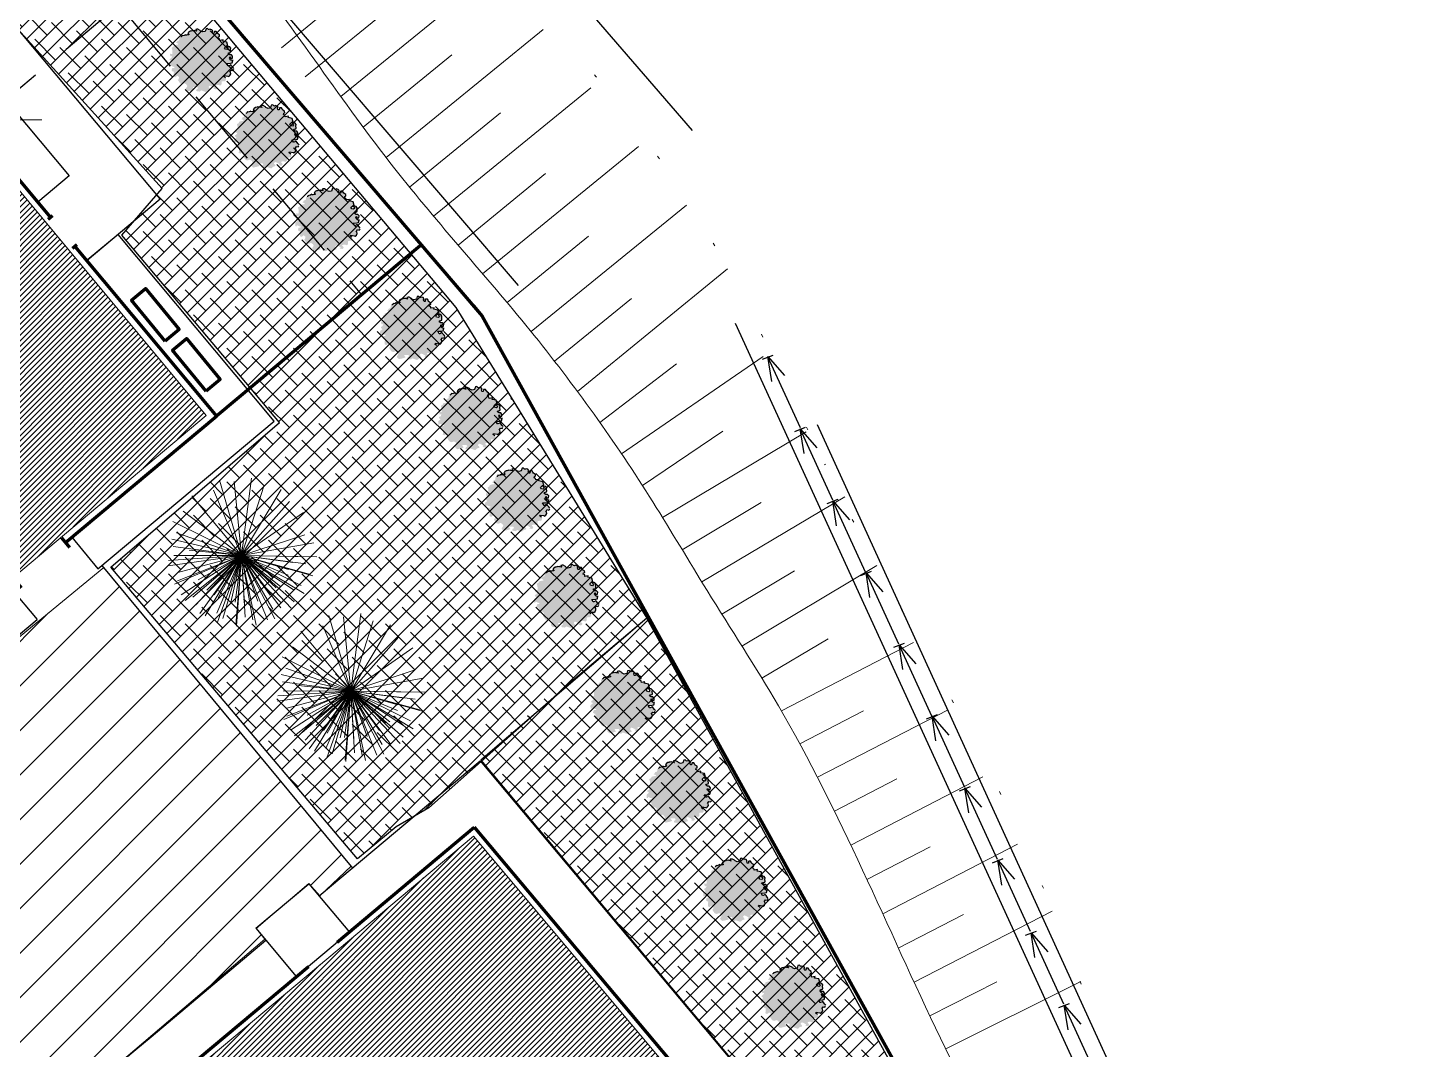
# Model space of a CAD drawing. Header units: millimetres. Extents: x 5637 to 6048, y 3385 to 3927.
# Drawn here: x 5817.41 to 5861.32, y 3856.73 to 3889.18 of the extents above; entities that cross this region are included whole.
import ezdxf

# ---------------------------------------------------------------- set-up
doc = ezdxf.new("R2010")
doc.units = ezdxf.units.MM
doc.linetypes.add('DASHEDX2', pattern=[38.1, 25.4, -12.7])
doc.linetypes.add('DOT', pattern=[6.35, 0, -6.35])
doc.layers.add('Contour Lines', color=253, linetype='Continuous')
doc.layers.add('net', color=250, linetype='Continuous')
doc.layers.add('dr', color=7, linetype='Continuous', lineweight=30, true_color=0x424d8a)
for name, color, linetype, lineweight in [('fences', 224, 'ограждение1', 80), ('ground 1', 7, 'Continuous', 30), ('hatch', 253, 'Continuous', 13), ('road', 19, 'Continuous', 30), ('trees new', 7, 'Continuous', 20), ('wall', 7, 'Continuous', 80)]:
    doc.layers.add(name, color=color, linetype=linetype, lineweight=lineweight)
doc.layers.add('plants1', color=7, linetype='Continuous', true_color=0x89ee5d)
doc.styles.get("Standard").update_dxf_attribs({"font": 'arial.ttf'})
doc.linetypes.add('ограждение1', pattern='A,0.25,-0.1,[133,ltypeshp.shx,S=0.1,R=0,X=-0.1,Y=0],-0.1,1', length=1.45)
pattern_1 = [(45, (2816.36809, -1263.74761), (-0.0883883476, 0.0883883476), [])]
pattern_2 = [(45, (2816.3681, -1263.7476), (-0.265165043, 0.265165043), []), (135, (2816.3681, -1263.7476), (-0.79549513, 0.265165043), [0.9375, -0.5625])]

# ---------------------------------------------------------------- blocks, each defined once
blk = doc.blocks.new('net')
at = {"layer": 'ground 1', "color": 3, "lineweight": 15}
for p, q in [((0, 3), (0, -3)), ((0, 0), (-3, 0)), ((0, 0), (3, 0))]:
    blk.add_line(p, q, dxfattribs=at)
blk = doc.blocks.new('695')
at = {"layer": 'plants1'}
h = blk.add_hatch(color=256, dxfattribs=at)
h.set_gradient(color1=(75, 160, 114), color2=(211, 49, 119), rotation=225, name='INVHEMISPHERICAL')
h.paths.add_polyline_path([(2594.806, 4785.635), (2594.839, 4785.591), (2594.883, 4785.547), (2594.949, 4785.569), (2594.96, 4785.668), (2594.894, 4785.745), (2594.806, 4785.745), (2594.718, 4785.8), (2594.751, 4785.855), (2594.85, 4785.877), (2594.861, 4785.932), (2594.85, 4786.02), (2594.861, 4786.097), (2594.806, 4786.174), (2594.729, 4786.185), (2594.652, 4786.185), (2594.729, 4786.075), (2594.674, 4786.02), (2594.575, 4786.042), (2594.531, 4786.119), (2594.641, 4786.218), (2594.707, 4786.229), (2594.651, 4786.419), (2594.435, 4786.463), (2594.457, 4786.54), (2594.282, 4786.513), (2594.271, 4786.59), (2594.19, 4786.625), (2594.212, 4786.702), (2594.267, 4786.724), (2594.256, 4786.801), (2594.157, 4786.867), (2594.124, 4786.933), (2594.091, 4786.988), (2593.992, 4786.988), (2593.981, 4786.966), (2593.97, 4786.878), (2593.915, 4786.878), (2593.904, 4786.9), (2593.882, 4786.966), (2593.915, 4787.01), (2593.86, 4787.076), (2593.761, 4787.098), (2593.728, 4787.076), (2593.684, 4787.087), (2593.629, 4787.142), (2593.552, 4787.131), (2593.508, 4786.988), (2593.376, 4786.955), (2593.266, 4786.999), (2593.244, 4787.032), (2593.124, 4787.098), (2593.069, 4787.098), (2593.003, 4787.087), (2593.003, 4787.076), (2593.047, 4787.01), (2593.058, 4786.999), (2592.959, 4787.021), (2592.926, 4787.032), (2592.871, 4787.021), (2592.816, 4787.032), (2592.794, 4787.01), (2592.739, 4786.999), (2592.717, 4786.999), (2592.706, 4786.999), (2592.64, 4786.955), (2592.618, 4786.933), (2592.585, 4786.878), (2592.64, 4786.834), (2592.64, 4786.801), (2592.53, 4786.779), (2592.453, 4786.79), (2592.464, 4786.812), (2592.387, 4786.768), (2592.31, 4786.746), (2592.277, 4786.768), (2592.277, 4786.735), (2592.233, 4786.702), (2592.211, 4786.691), (2592.145, 4786.658), (2592.145, 4786.603), (2592.145, 4786.559), (2592.134, 4786.526), (2592.101, 4786.504), (2592.046, 4786.493), (2592.002, 4786.416), (2591.958, 4786.383), (2592.057, 4786.35), (2592.079, 4786.328), (2592.068, 4786.284), (2592.013, 4786.284), (2591.947, 4786.273), (2591.837, 4786.24), (2591.837, 4786.229), (2591.826, 4786.174), (2591.738, 4786.13), (2591.727, 4786.108), (2591.76, 4786.009), (2591.771, 4785.943), (2591.771, 4785.811), (2591.771, 4785.8), (2591.705, 4785.789), (2591.639, 4785.822), (2591.639, 4785.756), (2591.65, 4785.723), (2591.672, 4785.657), (2591.76, 4785.679), (2591.727, 4785.591), (2591.683, 4785.547), (2591.639, 4785.536), (2591.628, 4785.481), (2591.65, 4785.437), (2591.672, 4785.459), (2591.705, 4785.404), (2591.65, 4785.349), (2591.617, 4785.338), (2591.584, 4785.272), (2591.595, 4785.129), (2591.65, 4785.118), (2591.672, 4785.184), (2591.782, 4785.129), (2591.892, 4785.096), (2591.848, 4785.053), (2591.76, 4785.042), (2591.727, 4784.932), (2591.727, 4784.921), (2591.782, 4784.866), (2591.859, 4784.844), (2591.837, 4784.8), (2591.837, 4784.668), (2591.826, 4784.602), (2591.914, 4784.558), (2591.991, 4784.613), (2592.024, 4784.646), (2592.123, 4784.569), (2592.101, 4784.448), (2592.057, 4784.426), (2592.156, 4784.272), (2592.189, 4784.228), (2592.288, 4784.195), (2592.42, 4784.239), (2592.508, 4784.184), (2592.563, 4784.096), (2592.475, 4783.953), (2592.508, 4783.887), (2592.596, 4783.821), (2592.794, 4783.865), (2592.937, 4783.909), (2592.859, 4784.03), (2592.86, 4784.041), (2593.091, 4784.041), (2593.124, 4783.964), (2593.058, 4783.931), (2593.025, 4783.854), (2593.08, 4783.821), (2593.168, 4783.81), (2593.201, 4783.799), (2593.277, 4783.843), (2593.299, 4783.865), (2593.376, 4783.832), (2593.442, 4783.81), (2593.541, 4783.777), (2593.596, 4783.81), (2593.651, 4783.865), (2593.684, 4783.876), (2593.761, 4783.898), (2593.772, 4783.92), (2593.739, 4783.986), (2593.684, 4784.03), (2593.706, 4784.074), (2593.75, 4784.118), (2593.849, 4784.085), (2593.926, 4784.041), (2593.992, 4783.997), (2593.926, 4783.942), (2594.091, 4783.92), (2594.146, 4783.997), (2594.124, 4784.041), (2594.058, 4784.107), (2594.124, 4784.151), (2594.212, 4784.151), (2594.311, 4784.118), (2594.377, 4784.184), (2594.377, 4784.305), (2594.388, 4784.338), (2594.531, 4784.36), (2594.542, 4784.327), (2594.597, 4784.404), (2594.619, 4784.459), (2594.586, 4784.536), (2594.498, 4784.602), (2594.52, 4784.657), (2594.707, 4784.624), (2594.751, 4784.602), (2594.817, 4784.657), (2594.861, 4784.734), (2594.85, 4784.833), (2594.806, 4784.833), (2594.883, 4784.943), (2594.971, 4784.921), (2595.015, 4784.976), (2595.026, 4785.02), (2594.971, 4785.085), (2594.905, 4785.162), (2594.861, 4785.217), (2594.85, 4785.239), (2594.839, 4785.206), (2594.751, 4785.162), (2594.718, 4785.162), (2594.641, 4785.294), (2594.707, 4785.294), (2594.85, 4785.305), (2594.938, 4785.327), (2594.949, 4785.371), (2594.949, 4785.437), (2594.982, 4785.448), (2594.894, 4785.47), (2594.872, 4785.47), (2594.806, 4785.536), (2594.795, 4785.569)])
at = {"layer": 'plants1', "color": 3, "linetype": 'Continuous'}
for p, q in [((2592.233, 4786.702), (2592.211, 4786.691)), ((2592.277, 4786.735), (2592.233, 4786.702)), ((2592.31, 4786.746), (2592.277, 4786.768)), ((2592.277, 4786.768), (2592.277, 4786.735)), ((2592.387, 4786.768), (2592.31, 4786.746)), ((2592.464, 4786.812), (2592.387, 4786.768)), ((2592.453, 4786.79), (2592.464, 4786.812)), ((2592.53, 4786.779), (2592.453, 4786.79)), ((2592.64, 4786.801), (2592.53, 4786.779)), ((2592.618, 4786.933), (2592.585, 4786.878)), ((2592.585, 4786.878), (2592.64, 4786.834)), ((2592.64, 4786.955), (2592.618, 4786.933)), ((2592.706, 4786.999), (2592.64, 4786.955)), ((2592.64, 4786.834), (2592.64, 4786.801)), ((2592.717, 4786.999), (2592.706, 4786.999)), ((2592.739, 4786.999), (2592.717, 4786.999)), ((2592.794, 4787.01), (2592.739, 4786.999)), ((2592.816, 4787.032), (2592.794, 4787.01)), ((2592.871, 4787.021), (2592.816, 4787.032)), ((2592.816, 4787.032), (2592.816, 4787.032)), ((2592.926, 4787.032), (2592.871, 4787.021)), ((2592.959, 4787.021), (2592.926, 4787.032)), ((2593.058, 4786.999), (2592.959, 4787.021)), ((2593.069, 4787.098), (2593.003, 4787.087)), ((2593.003, 4787.087), (2593.003, 4787.087)), ((2593.003, 4787.087), (2593.003, 4787.076)), ((2593.003, 4787.076), (2593.047, 4787.01)), ((2593.047, 4787.01), (2593.058, 4786.999)), ((2593.124, 4787.098), (2593.069, 4787.098)), ((2593.244, 4787.032), (2593.124, 4787.098)), ((2593.266, 4786.999), (2593.244, 4787.032)), ((2593.376, 4786.955), (2593.266, 4786.999)), ((2593.508, 4786.988), (2593.376, 4786.955)), ((2593.552, 4787.131), (2593.508, 4786.988)), ((2593.629, 4787.142), (2593.552, 4787.131)), ((2593.684, 4787.087), (2593.629, 4787.142)), ((2593.728, 4787.076), (2593.684, 4787.087)), ((2593.761, 4787.098), (2593.728, 4787.076)), ((2593.86, 4787.076), (2593.761, 4787.098)), ((2593.915, 4787.01), (2593.86, 4787.076)), ((2593.882, 4786.966), (2593.915, 4787.01)), ((2593.904, 4786.9), (2593.882, 4786.966)), ((2593.915, 4786.878), (2593.904, 4786.9)), ((2593.97, 4786.878), (2593.915, 4786.878)), ((2593.981, 4786.966), (2593.97, 4786.878)), ((2593.992, 4786.988), (2593.981, 4786.966)), ((2594.091, 4786.988), (2593.992, 4786.988)), ((2594.124, 4786.933), (2594.091, 4786.988)), ((2594.157, 4786.867), (2594.124, 4786.933)), ((2594.256, 4786.801), (2594.157, 4786.867)), ((2594.19, 4786.625), (2594.212, 4786.702)), ((2594.267, 4786.592), (2594.19, 4786.625)), ((2594.212, 4786.702), (2594.267, 4786.724)), ((2594.267, 4786.724), (2594.256, 4786.801)), ((2594.282, 4786.513), (2594.271, 4786.59)), ((2594.457, 4786.54), (2594.282, 4786.513)), ((2594.435, 4786.463), (2594.457, 4786.54)), ((2594.651, 4786.419), (2594.435, 4786.463)), ((2594.531, 4786.119), (2594.641, 4786.218)), ((2594.575, 4786.042), (2594.531, 4786.119)), ((2594.674, 4786.02), (2594.575, 4786.042)), ((2594.641, 4786.218), (2594.707, 4786.229)), ((2594.707, 4786.229), (2594.651, 4786.419)), ((2594.652, 4786.185), (2594.729, 4786.075)), ((2594.729, 4786.185), (2594.652, 4786.185)), ((2594.729, 4786.075), (2594.674, 4786.02)), ((2594.718, 4785.8), (2594.751, 4785.855)), ((2594.806, 4785.745), (2594.718, 4785.8)), ((2594.806, 4786.174), (2594.729, 4786.185)), ((2594.751, 4785.855), (2594.85, 4785.877)), ((2594.861, 4786.097), (2594.806, 4786.174)), ((2594.894, 4785.745), (2594.806, 4785.745)), ((2594.85, 4786.02), (2594.861, 4786.097)), ((2594.861, 4785.932), (2594.85, 4786.02)), ((2594.85, 4785.877), (2594.861, 4785.932)), ((2594.96, 4785.668), (2594.894, 4785.745)), ((2594.718, 4785.162), (2594.641, 4785.294)), ((2594.641, 4785.294), (2594.707, 4785.294)), ((2594.707, 4785.294), (2594.85, 4785.305)), ((2594.751, 4785.162), (2594.718, 4785.162)), ((2594.839, 4785.206), (2594.751, 4785.162)), ((2594.795, 4785.569), (2594.806, 4785.635)), ((2594.806, 4785.536), (2594.795, 4785.569)), ((2594.806, 4785.635), (2594.839, 4785.591)), ((2594.872, 4785.47), (2594.806, 4785.536)), ((2594.839, 4785.591), (2594.883, 4785.547)), ((2594.85, 4785.239), (2594.839, 4785.206)), ((2594.85, 4785.305), (2594.938, 4785.327)), ((2594.861, 4785.217), (2594.85, 4785.239)), ((2594.905, 4785.162), (2594.861, 4785.217)), ((2594.894, 4785.47), (2594.872, 4785.47)), ((2594.883, 4785.547), (2594.949, 4785.569)), ((2594.982, 4785.448), (2594.894, 4785.47)), ((2594.971, 4785.085), (2594.905, 4785.162)), ((2594.938, 4785.327), (2594.949, 4785.371)), ((2594.949, 4785.569), (2594.96, 4785.668)), ((2594.949, 4785.437), (2594.982, 4785.448)), ((2594.949, 4785.371), (2594.949, 4785.437)), ((2595.026, 4785.02), (2594.971, 4785.085)), ((2594.498, 4784.602), (2594.52, 4784.657)), ((2594.586, 4784.536), (2594.498, 4784.602)), ((2594.52, 4784.657), (2594.707, 4784.624)), ((2594.707, 4784.624), (2594.751, 4784.602)), ((2594.751, 4784.602), (2594.817, 4784.657)), ((2594.806, 4784.833), (2594.883, 4784.943)), ((2594.85, 4784.833), (2594.806, 4784.833)), ((2594.817, 4784.657), (2594.861, 4784.734)), ((2594.861, 4784.734), (2594.85, 4784.833)), ((2594.883, 4784.943), (2594.971, 4784.921)), ((2594.971, 4784.921), (2595.015, 4784.976))]:
    blk.add_line(p, q, dxfattribs=at)
blk = doc.blocks.new('43')
at = {"layer": 'wall', "linetype": 'DASHEDX2', "lineweight": 30, "ltscale": 0.1}
blk.add_line((3683.717, 5144.174), (3692.902, 5151.896), dxfattribs=at)
at = {"layer": 'wall', "lineweight": 90}
for p, q in [((3691.388, 5142.785), (3696.763, 5147.304)), ((3700.792, 5142.513), (3696.763, 5147.304)), ((3691.446, 5142.718), (3691.33, 5142.851)), ((3700.639, 5142.384), (3700.945, 5142.641)), ((3687.578, 5139.581), (3690.469, 5142.012)), ((3690.527, 5141.946), (3690.412, 5142.079)), ((3701.926, 5140.853), (3702.232, 5141.111)), ((3708.347, 5133.527), (3702.079, 5140.982)), ((3699.162, 5125.804), (3687.578, 5139.581)), ((3699.162, 5125.804), (3708.347, 5133.527))]:
    blk.add_line(p, q, dxfattribs=at)
at = {"layer": 'wall', "linetype": 'DASHEDX2', "lineweight": 30}
for p, q in [((3700.624, 5142.712), (3701.619, 5143.548)), ((3702.246, 5140.783), (3703.241, 5141.62)), ((3699.004, 5123.973), (3685.747, 5139.74)), ((3699.004, 5123.973), (3710.179, 5133.369))]:
    blk.add_line(p, q, dxfattribs=at)
at = {"layer": 'wall', "linetype": 'DASHEDX2', "lineweight": 30, "ltscale": 0.1}
for points in [[(3696.763, 5147.304), (3692.902, 5151.896)], [(3687.578, 5139.581), (3683.717, 5144.174)]]:
    blk.add_lwpolyline(points, dxfattribs=at)
at = {"layer": 'wall', "linetype": 'DASHEDX2', "lineweight": 30}
for points in [[(3701.619, 5143.548), (3696.921, 5149.136), (3691.004, 5144.16), (3691.825, 5143.183)], [(3685.747, 5139.74), (3689.151, 5142.602), (3689.984, 5141.611)], [(3710.179, 5133.369), (3703.241, 5141.62)]]:
    blk.add_lwpolyline(points, dxfattribs=at)
blk = doc.blocks.new('4563')
at = {"layer": 'wall', "lineweight": 30}
for p, q in [((3663.737, 5162.983), (3665.422, 5164.397)), ((3665.422, 5164.397), (3666.708, 5162.865)), ((3663.737, 5162.983), (3665.022, 5161.451)), ((3683.907, 5142.366), (3682.621, 5143.898)), ((3682.222, 5140.952), (3680.936, 5142.484)), ((3682.222, 5140.952), (3683.907, 5142.366))]:
    blk.add_line(p, q, dxfattribs=at)
at = {"layer": 'wall', "lineweight": 90}
blk.add_line((3682.238, 5143.577), (3686.584, 5147.223), dxfattribs=at)
blk.add_line((3682.238, 5143.577), (3686.584, 5147.223), dxfattribs=at)
at = {"layer": 'wall', "lineweight": 30}
for points in [[(3665.743, 5164.015), (3670.855, 5168.302), (3688.697, 5147.038), (3683.585, 5142.749)], [(3660.409, 5159.54), (3664.057, 5162.601)], [(3681.9, 5141.335), (3676.624, 5136.908), (3662.638, 5153.578), (3661.488, 5152.613), (3657.632, 5157.21), (3659.93, 5159.138), (3660.409, 5159.54)]]:
    blk.add_lwpolyline(points, dxfattribs=at)
at = {"layer": 'wall', "lineweight": 90}
for points in [[(3666.324, 5162.544), (3670.67, 5166.19)], [(3670.67, 5166.19), (3686.584, 5147.223), (3686.584, 5147.223), (3686.584, 5147.223)], [(3659.745, 5157.025), (3665.404, 5161.773)], [(3676.809, 5139.021), (3662.823, 5155.691), (3661.673, 5154.727), (3659.745, 5157.025), (3659.745, 5157.025), (3659.745, 5157.025)], [(3676.973, 5139.159), (3681.319, 5142.805)]]:
    blk.add_lwpolyline(points, dxfattribs=at)
blk = doc.blocks.new('LCCNDP03')
at = {"color": 0}
for p in [(-0.0942, 0.5129), (0.1198, 0.4961), (0.0008, 0.49), (-0.2952, 0.4376), (-0.1995, 0.457), (0.1962, 0.4352), (0.3067, 0.3904), (-0.4456, 0.2845), (-0.3153, 0.3611), (0.3595, 0.2487), (0.4314, 0.2157), (-0.4706, 0.1679), (0.4765, 0.1311), (0.4339, 0.1181), (-0.5172, 0.0821), (-0.4715, 0.0176), (0.4194, 0.065), (0.3339, 0.0487), (0.4706, 0.0046), (-0.4906, -0.0341), (-0.4713, -0.1762), (-0.4677, -0.0781), (-0.4628, -0.2111), (-0.446, -0.1349), (-0.3883, -0.2377), (-0.3873, -0.3189), (-0.3743, -0.291), (-0.357, -0.0707), (-0.3234, -0.3743), (-0.2864, -0.4035), (-0.2446, -0.367), (-0.2439, -0.2444), (-0.2094, -0.4093), (-0.1672, -0.2944), (-0.1671, -0.4591), (-0.128, -0.4633), (-0.1109, -0.312), (-0.0802, -0.3228), (-0.0597, -0.4233), (-0.0375, -0.4819), (-0.0099, -0.4468), (0.488, 0), (0.3186, -0.0048), (0.0382, -0.317), (0.1755, -0.2585), (0.1867, -0.3966), (0.1317, -0.3963), (0.0867, -0.4614), (0.2752, -0.1475), (0.3437, -0.2679), (0.2937, -0.2909), (0.2804, -0.3689), (0.4316, -0.0849), (0.396, -0.1269), (0.4169, -0.2032), (0.0112, -0.3278), (0.1007, -0.3089), (0.1824, -0.2675), (0.0936, -0.4704), (0.2505, -0.2064), (0.2172, -0.4253), (0.3005, -0.1297), (0.325, -0.3498), (0.329, -0.0427), (0.4096, -0.2489), (0.4652, -0.1296)]:
    blk.add_line(p, (-0.009, -0.0059), dxfattribs=at)
at = {"color": 0, "flags": 1}
for tag, p in [('SIZE', (0, 0)), ('ITEM', (0, -0.0701))]:
    blk.add_attdef(tag, p, '', height=0.0409, dxfattribs=at)

msp = doc.modelspace()

# ---------------------------------------------------------------- hatches: boundary and pattern name
at = {"layer": 'hatch'}
h = msp.add_hatch(dxfattribs=at)
h.set_pattern_fill('ANSI31', color=256, scale=8, style=0)
h.set_pattern_definition([(45, (2816.3681, -1263.7476), (-0.70710678, 0.70710678), [])])
edge = h.paths.add_edge_path()
edge.add_line((5788.462, 3903.693), (5794.371, 3907.563))
edge.add_line((5794.371, 3907.563), (5795.415, 3906.319))
edge.add_arc((5799.23, 3909.519), 4.979, 219.9969, 300.1992)
edge.add_line((5801.734, 3905.216), (5804.56, 3907.451))
edge.add_line((5804.56, 3907.451), (5808.427, 3903.087))
edge.add_line((5808.427, 3903.087), (5800.779, 3896.592))
edge.add_line((5800.779, 3896.592), (5806.604, 3889.664))
edge.add_line((5806.604, 3889.664), (5797.864, 3882.363))
edge.add_arc((5800.413, 3878.076), 4.987, 120.7298, 222.2487)
edge.add_line((5796.721, 3874.723), (5798.381, 3872.877))
edge.add_arc((5800.192, 3875.11), 2.875, 230.9543, 302)
edge.add_line((5801.716, 3872.672), (5804.014, 3869.975))
edge.add_arc((5805.995, 3868.11), 2.721, 136.7151, 211.8531)
edge.add_line((5803.684, 3866.674), (5805.724, 3864.053))
edge.add_arc((5807.878, 3865.729), 2.729, 217.9013, 304.8478)
edge.add_line((5809.437, 3863.489), (5819.831, 3872.037))
edge.add_line((5819.831, 3872.037), (5827.684, 3862.554))
edge.add_line((5827.684, 3862.554), (5826.687, 3861.605))
edge.add_line((5826.687, 3861.605), (5826.343, 3861.998))
edge.add_line((5826.343, 3861.998), (5824.671, 3860.573))
edge.add_line((5824.671, 3860.573), (5824.941, 3860.229))
edge.add_line((5824.941, 3860.229), (5818.545, 3854.784))
edge.add_arc((5822.742, 3851.756), 5.176, 144.1892, 218.5669)
edge.add_arc((6517.175, 4430.172), 908.946, 219.785082, 220.21483)
edge.add_arc((5829.877, 3849.055), 8.904, 220.2148, 232.8817)
edge.add_line((5824.504, 3841.955), (5831.962, 3835.04))
edge.add_arc((5835.108, 3837.902), 4.253, 222.292, 305.7533)
edge.add_line((5837.593, 3834.451), (5842.837, 3838.921))
edge.add_line((5842.837, 3838.921), (5843.107, 3838.578))
edge.add_line((5843.107, 3838.578), (5847.054, 3842.479))
edge.add_line((5847.054, 3842.479), (5854.691, 3833.089))
edge.add_line((5854.691, 3833.089), (5841.293, 3822.042))
edge.add_line((5841.293, 3822.042), (5822.012, 3839.691))
edge.add_arc((5842.418, 3861.984), 30.222, 221.423, 227.5297, ccw=False)
edge.add_line((5819.756, 3841.988), (5781.239, 3887.892))
edge.add_line((5781.239, 3887.892), (5789.656, 3894.979))
edge.add_arc((5786.004, 3898.422), 5.02, 316.6968, 396.0483)
edge.add_line((5790.062, 3901.376), (5788.462, 3903.693))
at = {"layer": 'hatch', "true_color": 0xcd8532}
h = msp.add_hatch(dxfattribs=at)
h.set_pattern_fill('ANSI31', color=23, style=0)
h.set_pattern_definition(pattern_1)
h.paths.add_polyline_path([(5802.191, 3874.469), (5815.687, 3885.764), (5823.078, 3876.866), (5809.635, 3865.573)])
h = msp.add_hatch(dxfattribs=at)
h.set_pattern_fill('ANSI31', color=23, style=0)
h.set_pattern_definition(pattern_1)
h.paths.add_polyline_path([(5820.949, 3854.594), (5831.568, 3863.502), (5847.225, 3844.842), (5837.756, 3836.897), (5823.77, 3853.567), (5822.621, 3852.602)])
at = {"layer": 'plants1'}
h = msp.add_hatch(dxfattribs=at)
h.set_pattern_fill('ANSI38', color=256, scale=3, style=0)
h.set_pattern_definition(pattern_2)
edge = h.paths.add_edge_path()
edge.add_line((5794.371, 3907.563), (5796.929, 3909.171))
edge.add_line((5796.929, 3909.171), (5805.22, 3910.953))
edge.add_line((5805.22, 3910.953), (5831.007, 3880.29))
edge.add_line((5831.007, 3880.29), (5837.073, 3870.429))
edge.add_line((5837.073, 3870.429), (5834.589, 3868.325))
edge.add_line((5834.589, 3868.325), (5830.155, 3864.404))
edge.add_line((5830.155, 3864.404), (5829.117, 3863.801))
edge.add_line((5829.117, 3863.801), (5827.885, 3862.787))
edge.add_line((5827.885, 3862.787), (5820.056, 3872.04))
edge.add_line((5820.056, 3872.04), (5825.409, 3876.641))
edge.add_line((5825.409, 3876.641), (5820.399, 3882.587))
edge.add_line((5820.399, 3882.587), (5821.685, 3884.066))
edge.add_line((5821.685, 3884.066), (5816.797, 3889.465))
edge.add_line((5816.797, 3889.465), (5811.008, 3884.516))
edge.add_line((5811.008, 3884.516), (5809.014, 3887.087))
edge.add_line((5809.014, 3887.087), (5816.926, 3893.61))
edge.add_line((5816.926, 3893.61), (5808.822, 3903.38))
edge.add_line((5808.822, 3903.38), (5808.408, 3903.061))
edge.add_line((5808.408, 3903.061), (5804.551, 3907.575))
edge.add_line((5804.551, 3907.575), (5802.655, 3905.962))
edge.add_arc((5799.153, 3910.079), 5.405, 238.7933, 310.3884, ccw=False)
edge.add_line((5796.352, 3905.456), (5794.371, 3907.563))
h = msp.add_hatch(dxfattribs=at)
h.set_pattern_fill('ANSI38', color=256, scale=3, style=0)
h.set_pattern_definition(pattern_2)
h.paths.add_polyline_path([(5831.801, 3865.916), (5849.638, 3844.616), (5846.963, 3842.453), (5854.576, 3833.229), (5856.545, 3834.934), (5837.073, 3870.429)])

# ---------------------------------------------------------------- linework, layer by layer
at = {"layer": 'Contour Lines', "lineweight": 5, "ltscale": 0.5}
for points, knots in [([(5835.462, 3823.596), (5835.35, 3823.7), (5834.726, 3824.29), (5833.299, 3825.697), (5831.146, 3827.24), (5828.756, 3828.129), (5826.448, 3829.396), (5823.91, 3831.098), (5821.259, 3832.972), (5819.566, 3835.25), (5817.975, 3837.246), (5816.433, 3840.112), (5813.868, 3843.001), (5812.358, 3846.721), (5810.351, 3849.673), (5808.05, 3852.456), (5805.816, 3855.606), (5803.016, 3857.841), (5800.813, 3860.383), (5797.959, 3862.461), (5795.759, 3865.469), (5794.656, 3868.428), (5793.348, 3871.589), (5791.05, 3874.615), (5788.799, 3878.005), (5785.616, 3880.212), (5783.177, 3883.042), (5781.166, 3885.696), (5779.738, 3887.542), (5778.693, 3887.903), (5778.339, 3888.025)], [317.886528, 317.886528, 317.886528, 317.886528, 318.802577, 323.044759, 329.917234, 334.46057, 338.2934, 345.677643, 352.850364, 357.532533, 362.618954, 368.15285, 376.983664, 385.529157, 391.997862, 398.320175, 407.22099, 415.005348, 419.665364, 427.337313, 436.061324, 441.493833, 446.273687, 456.506901, 464.204044, 470.407272, 479.498276, 486.372157, 490.703363, 492.918681, 492.918681, 492.918681, 492.918681]), ([(5788.933, 3872.931), (5788.994, 3872.85), (5789.686, 3871.928), (5790.977, 3870.053), (5792.701, 3867.265), (5794.793, 3864.267), (5796.697, 3861.426), (5799.016, 3859.34), (5800.734, 3857.349), (5802.79, 3855.139), (5804.652, 3853.027), (5806.426, 3851.111), (5807.9, 3849.494), (5808.785, 3847.342), (5810.265, 3845.147), (5811.651, 3842.987), (5813.305, 3841.063), (5814.458, 3839.277), (5815.852, 3836.762), (5816.939, 3834.133), (5818.873, 3832.17), (5820.341, 3830.536), (5822.281, 3828.836), (5824.808, 3827.256), (5827.637, 3825.744), (5830.142, 3824.419), (5831.624, 3823.444), (5832.118, 3823.105)], [30.671006, 30.671006, 30.671006, 30.671006, 31.276065, 37.578116, 44.335085, 50.923307, 59.544867, 64.707398, 69.567122, 75.313775, 82.819118, 86.443811, 91.013153, 95.813639, 100.242869, 106.88365, 111.189083, 115.434981, 119.604558, 128.482204, 132.147192, 136.040029, 141.678254, 147.540933, 153.881663, 160.931548, 164.523963, 164.523963, 164.523963, 164.523963]), ([(5832.96, 3823.596), (5832.555, 3823.884), (5831.152, 3824.833), (5829.129, 3826.206), (5826.514, 3827.399), (5824.37, 3828.782), (5821.797, 3830.294), (5819.436, 3832.078), (5817.928, 3834.609), (5816.588, 3836.98), (5815.102, 3839.815), (5812.99, 3842.347), (5811.036, 3845.156), (5809.315, 3847.845), (5807.636, 3850.795), (5805.249, 3853.533), (5803.004, 3856.04), (5800.17, 3858.676), (5797.512, 3861.362), (5794.967, 3864.918), (5793.173, 3868.744), (5791.447, 3871.378), (5790.374, 3872.77), (5790.248, 3872.931)], [150.091531, 150.091531, 150.091531, 150.091531, 153.074063, 160.242561, 164.716306, 170.282035, 175.512185, 182.690762, 187.654358, 193.022124, 199.084383, 206.786108, 212.721605, 219.613834, 225.94646, 233.028417, 241.329857, 246.136823, 256.243639, 263.952795, 272.228363, 281.546592, 282.771167, 282.771167, 282.771167, 282.771167]), ([(5791.078, 3872.931), (5791.161, 3872.78), (5791.668, 3871.888), (5793.034, 3870.137), (5794.496, 3867.596), (5795.849, 3864.552), (5797.849, 3861.754), (5800.392, 3859.596), (5802.614, 3856.978), (5805.063, 3854.964), (5807.128, 3852.557), (5808.896, 3850.212), (5810.608, 3847.679), (5812.333, 3845.128), (5813.608, 3842.901), (5814.876, 3841.222), (5815.761, 3839.569), (5816.962, 3838.089), (5818.037, 3836.503), (5819.179, 3834.6), (5820.022, 3832.522), (5822.125, 3830.894), (5824.758, 3829.366), (5828.107, 3827.533), (5831.258, 3826.008), (5833.31, 3824.529), (5834.259, 3823.846), (5834.576, 3823.596)], [38.582525, 38.582525, 38.582525, 38.582525, 39.610626, 44.720746, 51.882579, 57.128354, 64.698075, 72.249295, 77.065234, 85.257207, 91.187174, 96.044983, 102.872237, 109.525299, 114.522878, 118.24433, 122.126115, 125.728112, 129.649303, 133.608578, 139.092239, 142.718116, 149.251587, 157.437407, 165.61128, 170.180023, 172.604783, 172.604783, 172.604783, 172.604783]), ([(5854.363, 3795.219), (5854.019, 3795.477), (5852.482, 3796.639), (5849.987, 3798.029), (5847.363, 3799.851), (5845.094, 3801.542), (5842.414, 3803.109), (5839.707, 3805.15), (5836.872, 3806.332), (5834.454, 3807.824), (5832.153, 3808.823), (5829.575, 3810.128), (5827.251, 3811.248), (5824.854, 3812.371), (5822.287, 3812.813), (5819.392, 3813.821), (5816.529, 3815.119), (5812.8, 3816.112), (5809.229, 3817.897), (5806.202, 3820.316), (5804.338, 3823.038), (5802.668, 3826.179), (5801.449, 3829.377), (5800.1, 3833.015), (5799.014, 3836.516), (5797.089, 3840.017), (5795.953, 3842.839), (5794.037, 3845.622), (5792.14, 3849.235), (5789.433, 3853.09), (5786.191, 3856.745), (5782.424, 3858.303), (5778.905, 3860.301), (5775.741, 3861.36), (5771.121, 3862.02), (5768.026, 3862.469), (5765.851, 3862.785)], [217.375752, 217.375752, 217.375752, 217.375752, 219.948851, 228.936273, 234.452218, 239.111607, 245.903348, 253.068066, 259.339071, 264.227864, 270.089672, 274.358852, 281.563469, 285.600202, 290.1526, 297.093654, 303.94412, 308.976284, 320.194192, 327.651859, 331.901645, 339.884736, 348.955461, 352.400913, 363.177976, 370.846226, 376.32155, 381.356197, 391.047361, 400.749849, 409.672619, 419.809033, 424.761299, 433.988569, 439.566012, 452.754585, 452.754585, 452.754585, 452.754585]), ([(5763.989, 3858.558), (5765.742, 3858.292), (5769.09, 3857.785), (5774.051, 3857.52), (5778.31, 3856.413), (5782.208, 3855.408), (5785.343, 3853.214), (5788.908, 3850.431), (5791.723, 3846.841), (5793.878, 3843.152), (5795.947, 3840.586), (5796.747, 3837.687), (5798.51, 3834.859), (5799.773, 3831.042), (5801.098, 3826.629), (5803.438, 3822.422), (5805.382, 3817.801), (5809.938, 3817.057), (5813.552, 3813.879), (5817.936, 3812.889), (5820.975, 3812.336), (5821.77, 3812.153)], [0, 0, 0, 0, 10.640874, 20.317929, 29.676341, 37.040291, 44.226989, 52.372914, 64.169092, 71.234847, 78.084025, 83.641503, 89.016461, 97.951549, 107.684559, 116.391352, 127.480705, 134.630539, 142.169908, 155.800647, 160.710437, 160.710437, 160.710437, 160.710437])]:
    msp.add_open_spline(points, degree=3, knots=knots, dxfattribs=at)
msp.add_spline([(5796.467, 3869.081), (5797.211, 3867.186), (5798.407, 3864.854), (5799.409, 3863.581), (5802.838, 3860.41), (5805.218, 3858.147), (5807.204, 3855.805), (5809.701, 3853.1), (5812.083, 3849.618), (5813.763, 3846.936), (5815.657, 3843.615), (5817.196, 3841.166), (5818.526, 3838.554), (5820.536, 3835.511), (5822.169, 3834.275), (5826.338, 3832.045), (5829.229, 3830.537), (5833.141, 3828.682), (5834.647, 3827.549), (5836.172, 3825.756), (5837.018, 3824.602), (5838.208, 3823.674), (5839.522, 3823.104), (5840.15, 3823.213), (5842.802, 3824.119), (5846.131, 3825.055), (5849.208, 3825.715), (5852.404, 3826.518), (5854.362, 3827.013)], degree=3, dxfattribs=at)
at = {"layer": 'dr', "ltscale": 0.5}
for p, q in [((5851.981, 3853.417), (5839.888, 3879.781)), ((5853.164, 3853.219), (5842.495, 3876.567))]:
    msp.add_line(p, q, dxfattribs=at)
at = {"layer": 'dr', "color": 4, "ltscale": 0.5}
for p, q in [((5840.743, 3878.648), (5841.086, 3878.781)), ((5841.039, 3877.944), (5840.915, 3878.73)), ((5840.915, 3878.73), (5841.445, 3878.128)), ((5841.775, 3876.354), (5842.117, 3876.486)), ((5842.07, 3875.65), (5841.946, 3876.436)), ((5841.946, 3876.436), (5842.476, 3875.833)), ((5842.806, 3874.066), (5843.149, 3874.199)), ((5843.101, 3873.362), (5842.978, 3874.148)), ((5842.978, 3874.148), (5843.507, 3873.546)), ((5843.865, 3871.784), (5844.208, 3871.916)), ((5844.16, 3871.079), (5844.037, 3871.865)), ((5844.037, 3871.865), (5844.566, 3871.263)), ((5844.914, 3869.499), (5845.256, 3869.632)), ((5845.209, 3868.795), (5845.085, 3869.581)), ((5845.085, 3869.581), (5845.615, 3868.978)), ((5845.958, 3867.231), (5846.301, 3867.363)), ((5846.254, 3866.527), (5846.13, 3867.312)), ((5846.13, 3867.312), (5846.66, 3866.71)), ((5847.005, 3864.943), (5847.348, 3865.075)), ((5847.3, 3864.239), (5847.177, 3865.024)), ((5847.177, 3865.024), (5847.706, 3864.422)), ((5848.051, 3862.656), (5848.394, 3862.788)), ((5848.346, 3861.951), (5848.223, 3862.737)), ((5848.223, 3862.737), (5848.752, 3862.135)), ((5849.104, 3860.354), (5849.447, 3860.487)), ((5849.399, 3859.65), (5849.275, 3860.436)), ((5849.275, 3860.436), (5849.805, 3859.834)), ((5850.157, 3858.057), (5850.5, 3858.19)), ((5850.453, 3857.353), (5850.329, 3858.139)), ((5850.329, 3858.139), (5850.859, 3857.537))]:
    msp.add_line(p, q, dxfattribs=at)
for points in [[(5841.954, 3876.466), (5840.916, 3878.728)], [(5842.985, 3874.172), (5841.947, 3876.434)], [(5844.016, 3871.884), (5842.978, 3874.146)], [(5845.075, 3869.601), (5844.037, 3871.864)], [(5846.124, 3867.317), (5845.086, 3869.579)], [(5847.168, 3865.048), (5846.13, 3867.311)], [(5848.215, 3862.76), (5847.177, 3865.023)], [(5849.261, 3860.473), (5848.223, 3862.736)], [(5850.314, 3858.172), (5849.276, 3860.434)], [(5851.368, 3855.875), (5850.329, 3858.137)]]:
    msp.add_lwpolyline(points, dxfattribs=at)
at = {"layer": 'fences', "ltscale": 3}
for p, q in [((5805.219, 3911.153), (5831.845, 3880.012)), ((5831.567, 3880.34), (5831.845, 3880.012)), ((5831.845, 3880.012), (5859.263, 3830.41))]:
    msp.add_line(p, q, dxfattribs=at)
at = {"layer": 'fences', "color": 253, "ltscale": 3}
msp.add_lwpolyline([(5829.937, 3882.304), (5823.414, 3876.844)], dxfattribs=at)
at = {"layer": 'ground 1', "lineweight": 5, "ltscale": 0.5}
for p, q in [((5825.471, 3888.54), (5830.745, 3892.843)), ((5827.362, 3886.986), (5832.262, 3890.983)), ((5826.229, 3887.61), (5829.342, 3890.15)), ((5828.793, 3885.056), (5833.779, 3889.123)), ((5828.07, 3886.015), (5830.886, 3888.312)), ((5830.303, 3883.19), (5835.296, 3887.264)), ((5829.538, 3884.115), (5832.43, 3886.474)), ((5831.86, 3881.364), (5836.813, 3885.404)), ((5831.08, 3882.275), (5833.857, 3884.541)), ((5833.401, 3879.523), (5838.33, 3883.544)), ((5832.637, 3880.448), (5835.223, 3882.559)), ((5834.87, 3877.624), (5839.64, 3881.516)), ((5834.145, 3878.582), (5836.59, 3880.576)), ((5836.271, 3875.643), (5840.774, 3878.73)), ((5835.581, 3876.642), (5838.018, 3878.503)), ((5836.932, 3874.641), (5839.493, 3876.362)), ((5837.573, 3873.624), (5842.137, 3876.345)), ((5842.721, 3875.296), (5842.751, 3875.314)), ((5838.821, 3871.574), (5843.366, 3874.283)), ((5838.197, 3872.6), (5840.704, 3874.094)), ((5840.094, 3869.54), (5844.382, 3872.095)), ((5839.454, 3870.555), (5841.766, 3871.933)), ((5840.728, 3868.52), (5842.829, 3869.772)), ((5841.347, 3867.481), (5845.545, 3869.649)), ((5841.933, 3866.433), (5843.957, 3867.478)), ((5842.492, 3865.371), (5846.646, 3867.516)), ((5843.031, 3864.298), (5845.016, 3865.324)), ((5843.552, 3863.217), (5847.748, 3865.384)), ((5844.062, 3862.13), (5846.075, 3863.169)), ((5844.565, 3861.039), (5848.849, 3863.251)), ((5845.561, 3858.868), (5849.95, 3861.119)), ((5845.056, 3859.942), (5847.134, 3861.015)), ((5846.06, 3857.802), (5848.184, 3858.879)), ((5846.569, 3856.744), (5850.84, 3858.881))]:
    msp.add_line(p, q, dxfattribs=at)
at = {"layer": 'ground 1', "linetype": 'DOT', "lineweight": 5, "ltscale": 0.5}
msp.add_open_spline([(5811.822, 3914.906), (5816.717, 3909.191), (5824.226, 3900.426), (5833.239, 3890.386), (5839.507, 3882.681), (5842.762, 3874.591), (5847.636, 3866.58), (5850.718, 3859.582), (5852.987, 3852.432), (5856.388, 3845.229), (5858.606, 3837.866), (5860.465, 3832.729), (5861.189, 3830.561), (5861.319, 3830.169)], degree=3, knots=[0, 0, 0, 0, 45.130238, 69.219231, 81.064898, 104.445765, 120.942273, 137.318065, 150.16223, 165.913741, 184.980493, 196.219017, 198.694469, 198.694469, 198.694469, 198.694469], dxfattribs=at)
at = {"layer": 'ground 1', "lineweight": 5, "ltscale": 0.5}
msp.add_spline([(5859.869, 3829.863), (5856.018, 3839.001), (5851.5, 3847.545), (5846.402, 3857.087), (5841.254, 3867.641), (5838.987, 3871.304), (5837.265, 3874.119), (5833.368, 3879.564), (5829.071, 3884.699), (5824.279, 3891.18), (5820.692, 3895.518), (5818.566, 3898.174), (5815.599, 3901.229), (5811.379, 3905.989), (5808.19, 3909.398), (5807.083, 3910.327), (5805.267, 3910.77)], degree=3, dxfattribs=at)
at = {"layer": 'hatch'}
msp.add_lwpolyline([(5809.437, 3863.489), (5819.831, 3872.037), (5827.684, 3862.554), (5826.687, 3861.605), (5826.343, 3861.998), (5824.671, 3860.573), (5824.941, 3860.229), (5818.545, 3854.784, 0.336429), (5818.695, 3848.529, 0.001875), (5823.077, 3843.306, 0.055326), (5824.504, 3841.955), (5831.962, 3835.04, 0.38117), (5837.593, 3834.451), (5842.837, 3838.921), (5843.107, 3838.578), (5847.054, 3842.479), (5854.691, 3833.089), (5841.293, 3822.042), (5822.012, 3839.691, -0.026652), (5819.756, 3841.988), (5781.239, 3887.892)], format="xyb", dxfattribs=at)
at = {"layer": 'hatch', "color": 23, "true_color": 0xcd8532}
for points in [[(5802.191, 3874.469), (5815.687, 3885.764), (5823.078, 3876.866), (5809.635, 3865.573)], [(5820.949, 3854.594), (5831.568, 3863.502), (5847.225, 3844.842), (5837.756, 3836.897), (5823.77, 3853.567), (5822.621, 3852.602)]]:
    msp.add_lwpolyline(points, close=True, dxfattribs=at)
at = {"layer": 'plants1', "ltscale": 0.2}
msp.add_lwpolyline([(5794.371, 3907.563), (5796.929, 3909.171), (5805.22, 3910.953), (5831.007, 3880.29), (5837.073, 3870.429), (5834.589, 3868.325), (5830.155, 3864.404), (5829.117, 3863.801), (5827.885, 3862.787), (5820.056, 3872.04), (5825.409, 3876.641), (5820.399, 3882.587), (5821.685, 3884.066), (5816.797, 3889.465), (5811.008, 3884.516), (5809.014, 3887.087), (5816.926, 3893.61), (5808.822, 3903.38), (5808.408, 3903.061), (5804.551, 3907.575), (5802.655, 3905.962, -0.322968), (5796.352, 3905.456), (5794.371, 3907.563)], format="xyb", dxfattribs=at)
msp.add_lwpolyline([(5831.801, 3865.916), (5849.638, 3844.616), (5846.963, 3842.453), (5854.576, 3833.229), (5856.545, 3834.934), (5837.073, 3870.429), (5831.801, 3865.916)], dxfattribs=at)
at = {"layer": 'road', "lineweight": 30, "ltscale": 0.5}
for p, q in [((5806.359, 3912.127), (5832.985, 3880.987)), ((5819.774, 3872.102), (5827.734, 3862.479))]:
    msp.add_line(p, q, dxfattribs=at)
msp.add_lwpolyline([(5792.761, 3922.196), (5796.817, 3926.089, -0.429518), (5804.061, 3925.752), (5838.515, 3885.907)], format="xyb", dxfattribs=at)
for points in [[(5819.304, 3881.792), (5821.625, 3883.738), (5816.918, 3889.347)], [(5820.668, 3854.619), (5831.593, 3863.784)]]:
    msp.add_lwpolyline(points, dxfattribs=at)
at = {"layer": 'wall', "lineweight": 90}
for points in [[(5821.776, 3879.218), (5820.706, 3880.525), (5821.158, 3880.895), (5822.228, 3879.588)], [(5823.079, 3877.631), (5822.009, 3878.937), (5822.461, 3879.308), (5823.531, 3878.001)]]:
    msp.add_lwpolyline(points, close=True, dxfattribs=at)

# ---------------------------------------------------------------- block references
at = {"layer": 'net', "lineweight": 5, "ltscale": 0.5, "xscale": 0.5, "yscale": 0.5, "zscale": 0.5}
msp.add_blockref('net', (5816.368, 3886.252), dxfattribs=at)
at = {"layer": 'plants1', "color": 4, "lineweight": 30, "xscale": 0.599999999999909, "yscale": 0.599999999999909, "zscale": 0.599999999999909}
for p in [(4266.947, 1016.866), (4269.02, 1014.441), (4270.961, 1011.797), (4273.652, 1008.359), (4275.498, 1005.496), (4276.982, 1002.906), (4278.541, 999.845), (4280.333, 996.478), (4282.116, 993.64), (4283.917, 990.516), (4285.743, 987.12)]:
    msp.add_blockref('695', p, dxfattribs=at)
at = {"layer": 'trees new', "color": 84, "xscale": 4.724999999990148, "yscale": 4.724999999990148, "zscale": 4.724999999990148, "rotation": 343.4518148223149}
for p in [(5824.257, 3872.425), (5827.727, 3868.126)]:
    msp.add_blockref('LCCNDP03', p, dxfattribs=at)
at = {"layer": 'wall', "lineweight": 90, "rotation": 269.8699300790959}
msp.add_blockref('43', (684.515, 7585.283), dxfattribs=at)
at = {"layer": 'wall', "lineweight": 90}
msp.add_blockref('4563', (2160.923, -1302.406), dxfattribs=at)

doc.saveas('drawing.dxf')
